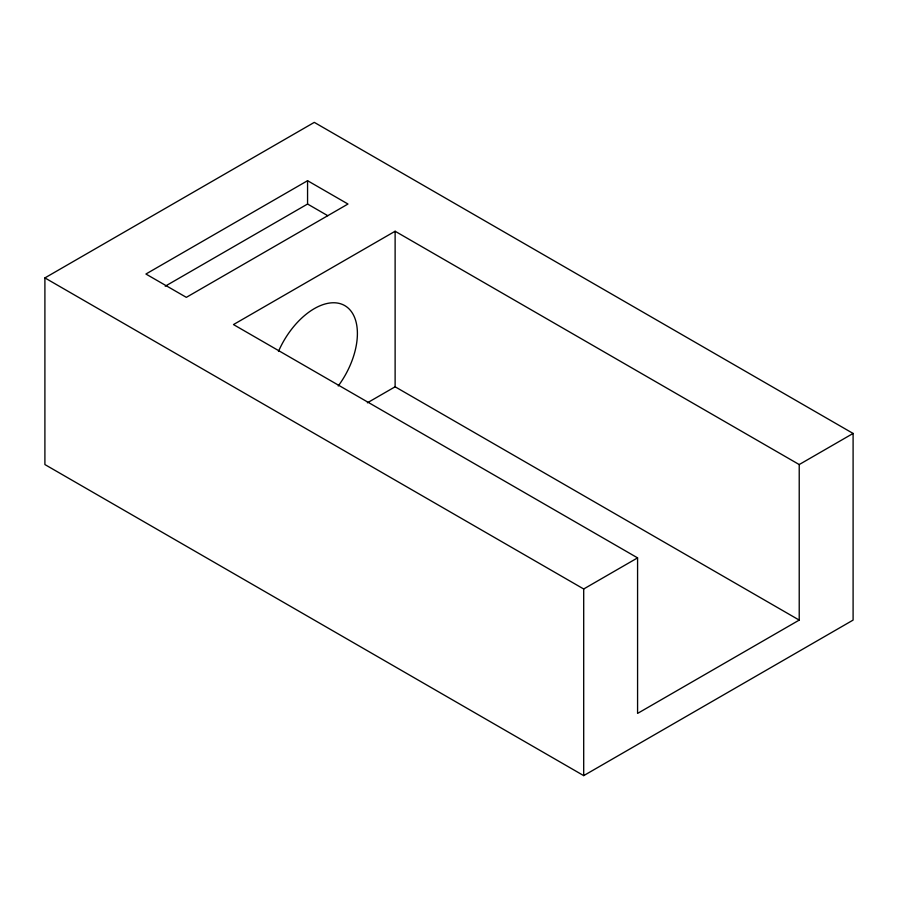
<?xml version="1.0" encoding="UTF-8"?>
<svg xmlns="http://www.w3.org/2000/svg" width="898" height="898" viewBox="0 0 898 898"><rect width="100%" height="100%" fill="white"/><g stroke="black" fill="none" stroke-linecap="round" stroke-linejoin="round"><path stroke-width="1.35" d="M44.9 277.909L314.3 122.375L853.1 433.442L853.1 620.091L583.7 775.625L44.9 464.558L44.9 277.909L583.7 588.987L637.58 557.871L637.58 713.416L799.22 620.091L799.22 464.558L395.12 231.246L233.48 324.571L637.58 557.871M307.565 180.7L145.925 274.025L186.335 297.35L347.975 204.026L307.565 180.7L307.565 204.026L165.221 286.204M367.372 402.809L395.12 386.791L799.22 620.091M799.22 464.558L853.1 433.442M307.565 204.026L327.77 215.7M583.7 588.987L583.7 775.625M395.12 231.246L395.12 386.791M278.459 351.455A60.963 35.19 -60 0 1 344.776 305.612A60.963 35.19 -60 0 1 338.232 385.972"/></g></svg>
